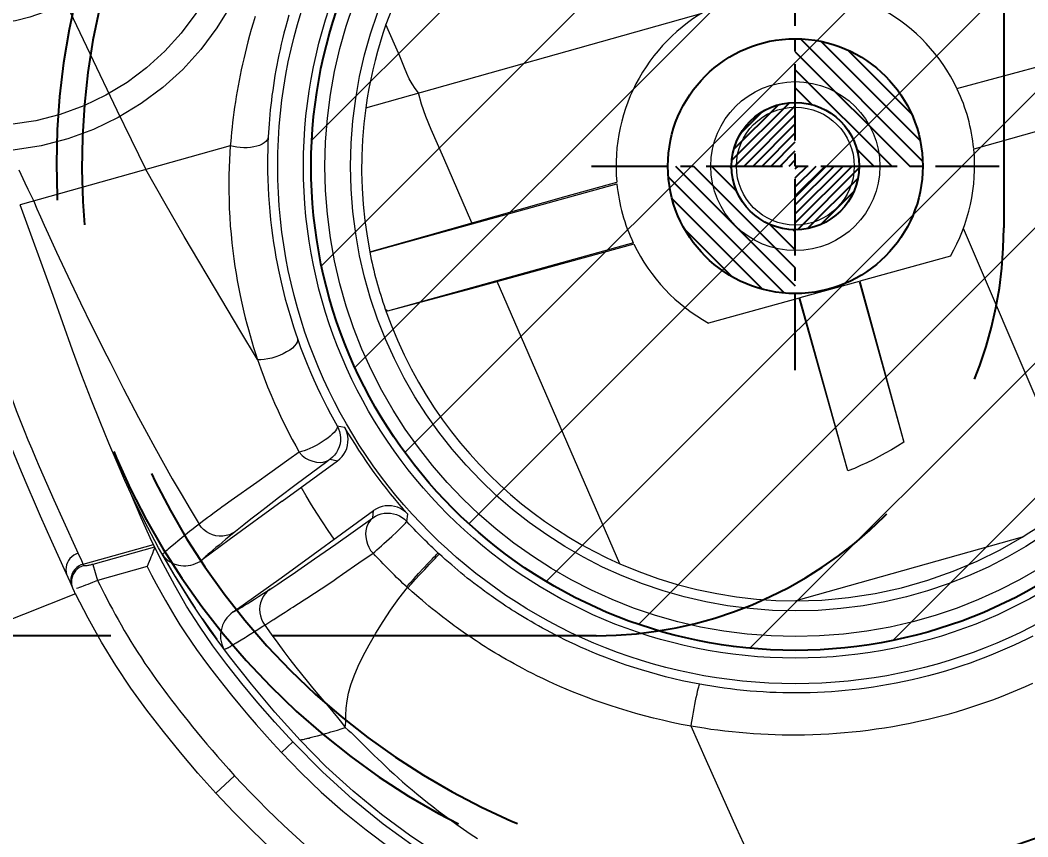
# Model space of a CAD drawing. Header units: inches. Extents: x 160917 to 162189, y -51061 to -50161.
# Drawn here: x 161499.13 to 161518.9, y -50391.16 to -50375.14 of the extents above; entities that cross this region are included whole.
import ezdxf

# ---------------------------------------------------------------- set-up
doc = ezdxf.new("R2010")
doc.units = ezdxf.units.IN
doc.header["$LTSCALE"] = 2
doc.header["$MEASUREMENT"] = 0
for name, pattern in [('ACAD_ISO02W100', [15, 12, -3]), ('CENTER', [50.8, 31.75, -6.35, 6.35, -6.35]), ('CENTER2', [1.125, 0.75, -0.125, 0.125, -0.125]), ('HIDDEN', [9.525, 6.35, -3.175])]:
    doc.linetypes.add(name, pattern=pattern)
doc.layers.get('0').update_dxf_attribs({"linetype": 'CONTINUOUS'})
for name, color, linetype, lineweight in [('dim', 3, 'CONTINUOUS', 15), ('PRODUCT', 1, 'CONTINUOUS', 15), ('截面', 191, 'CONTINUOUS', 15), ('枕位', 75, 'CONTINUOUS', 15), ('螺絲', 42, 'ACAD_ISO02W100', 15)]:
    doc.layers.add(name, color=color, linetype=linetype, lineweight=lineweight)
for name, color, linetype in [('PIN', 4, 'CONTINUOUS'), ('SCREW', 52, 'HIDDEN'), ('y-cut', 7, 'CONTINUOUS'), ('壓塊', 157, 'CONTINUOUS')]:
    doc.layers.add(name, color=color, linetype=linetype)
doc.styles.add('ROMANC', font='romanc', dxfattribs={"width": 0.6, "height": 1})

# ---------------------------------------------------------------- blocks, each defined once
blk = doc.blocks.new('20160823.165622')
at = {"layer": '截面', "linetype": 'Continuous', "ltscale": 0.3}
h = blk.add_hatch(dxfattribs=at)
h.set_pattern_fill('ANSI31', color=256, scale=15, style=0)
h.set_pattern_definition([(45, (-3383.3948, 1002.8706), (-1.3258252, 1.3258252), [])])
h.paths.add_polyline_path([(-73.824, 61.266, 1), (-92.824, 61.266, 1)])
h.paths.add_polyline_path([(-22.197, 84.62, 0.373533), (-22.044, 83.982), (-17.561, 80.78), (-17.398, 80.674), (-17.228, 80.584), (-17.053, 80.509), (-16.871, 80.45), (-16.682, 80.406), (-16.492, 80.379), (-16.3, 80.369), (-16.106, 80.375), (-15.915, 80.399), (-15.727, 80.439), (-15.542, 80.495), (-15.363, 80.567), (-15.192, 80.655), (-15.028, 80.757), (-14.874, 80.873), (-14.732, 81.001), (-14.601, 81.141), (-14.481, 81.295), (-6.885, 91.928), (-6.779, 92.091), (-6.689, 92.26), (-6.615, 92.435), (-6.555, 92.618), (-6.511, 92.807), (-6.484, 92.997), (-6.474, 93.19), (-6.481, 93.384), (-6.504, 93.575), (-6.545, 93.764), (-6.602, 93.95), (-6.674, 94.128), (-6.761, 94.3), (-6.864, 94.465), (-6.98, 94.619), (-7.108, 94.761), (-7.249, 94.893), (-7.403, 95.013), (-12.093, 98.364, 0.382846), (-12.756, 98.29), (-13.983, 96.876), (-15.164, 95.437), (-16.3, 93.973), (-17.39, 92.485), (-18.435, 90.971), (-19.438, 89.428), (-20.4, 87.855), (-21.32, 86.252)])
h.paths.add_polyline_path([(-3.987, 77.836), (-3.979, 77.644), (-3.954, 77.453), (-3.912, 77.264), (-3.854, 77.08), (-3.78, 76.902), (-3.691, 76.73), (-3.588, 76.568), (-3.471, 76.416), (-3.34, 76.274), (-3.199, 76.144), (-3.048, 76.028), (-2.886, 75.925), (-2.714, 75.835), (2.724, 73.299, 0.401701), (3.379, 73.522), (4.215, 75.163), (5.025, 76.816), (5.808, 78.481), (6.564, 80.157), (7.293, 81.844), (7.996, 83.545), (8.673, 85.26), (9.324, 86.988), (9.949, 88.728, 0.385263), (9.688, 89.347), (4.684, 91.68), (4.503, 91.755), (4.32, 91.812), (4.133, 91.854), (3.942, 91.879), (3.748, 91.888), (3.555, 91.879), (3.363, 91.854), (3.173, 91.812), (2.989, 91.754), (2.811, 91.68), (2.638, 91.59), (2.476, 91.487), (2.323, 91.369), (2.18, 91.238), (2.051, 91.097), (1.935, 90.946), (1.832, 90.784), (1.742, 90.612), (-3.779, 78.772), (-3.854, 78.591), (-3.912, 78.408), (-3.953, 78.221), (-3.978, 78.03)])
h.paths.add_polyline_path([(-5.724, 139.049), (-5.562, 128.95), (-5.55, 128.785), (-5.523, 128.627), (-5.479, 128.473), (-5.418, 128.324), (-5.342, 128.179), (-5.252, 128.045), (-5.148, 127.921), (-5.031, 127.808), (-4.904, 127.708), (-4.767, 127.622), (-4.62, 127.551), (-4.469, 127.495), (-4.314, 127.456), (-4.155, 127.434), (-3.99, 127.427), (9.395, 127.642), (9.56, 127.653), (9.718, 127.681), (9.872, 127.725), (10.021, 127.785), (10.166, 127.862), (10.3, 127.951), (10.424, 128.055), (10.537, 128.173), (10.637, 128.3), (10.723, 128.437), (10.794, 128.583), (10.85, 128.735), (10.889, 128.89), (10.911, 129.049), (10.918, 129.214), (10.76, 139.065, 0.409527), (10.26, 139.557), (-5.224, 139.557, 0.418916)])
h.paths.add_polyline_path([(-93.609, 92.793), (-93.598, 92.6), (-93.571, 92.41), (-93.527, 92.221), (-93.467, 92.038), (-93.392, 91.862), (-93.302, 91.692), (-93.196, 91.529), (-87.589, 83.68), (-87.469, 83.527), (-87.339, 83.387), (-87.197, 83.26), (-87.043, 83.144), (-86.879, 83.041), (-86.707, 82.954), (-86.528, 82.882), (-86.342, 82.825), (-86.153, 82.785), (-85.961, 82.761), (-85.766, 82.755), (-85.573, 82.765), (-85.382, 82.792), (-85.193, 82.836), (-85.01, 82.896), (-84.834, 82.971), (-84.665, 83.061), (-84.501, 83.167), (-81.445, 85.35, 0.414214), (-81.213, 86.745), (-88.229, 96.567, 0.414214), (-89.624, 96.799), (-92.686, 94.612), (-92.838, 94.492), (-92.978, 94.362), (-93.105, 94.22), (-93.221, 94.067), (-93.323, 93.903), (-93.411, 93.732), (-93.482, 93.553), (-93.539, 93.367), (-93.579, 93.179), (-93.602, 92.987)])
h.paths.add_polyline_path([(-111.785, 86.571), (-107.088, 75.443, 0.425093), (-105.745, 74.926), (-102.029, 76.658), (-101.856, 76.748), (-101.694, 76.852), (-101.543, 76.968), (-101.401, 77.098), (-101.269, 77.241), (-101.151, 77.394), (-101.048, 77.557), (-100.958, 77.729), (-100.883, 77.908), (-100.825, 78.092), (-100.783, 78.282), (-100.758, 78.473), (-100.75, 78.666), (-100.758, 78.859), (-100.783, 79.05), (-100.825, 79.235), (-100.882, 79.418), (-100.956, 79.597), (-105.034, 88.343), (-105.124, 88.515), (-105.227, 88.677), (-105.343, 88.829), (-105.473, 88.97), (-105.616, 89.102), (-105.769, 89.219), (-105.931, 89.323), (-106.103, 89.412), (-106.281, 89.486), (-106.465, 89.544), (-106.654, 89.586), (-106.845, 89.611), (-107.037, 89.62), (-107.231, 89.611), (-107.421, 89.586), (-107.607, 89.545), (-107.789, 89.487), (-107.969, 89.413), (-111.286, 87.866, 0.403417)])
h.paths.add_polyline_path([(6.029, 102.701), (6.04, 102.519), (6.066, 102.34), (6.108, 102.163), (6.164, 101.988), (6.233, 101.819), (6.317, 101.657), (6.414, 101.501), (6.524, 101.355), (6.645, 101.218), (6.777, 101.091), (6.919, 100.976), (7.07, 100.873), (7.229, 100.783), (7.395, 100.706), (7.565, 100.644), (7.74, 100.596), (7.921, 100.561), (12.733, 99.863, 0.404229), (13.297, 100.269), (13.602, 102.074), (13.869, 103.881), (14.097, 105.692), (14.286, 107.505), (14.436, 109.321), (14.547, 111.142), (14.62, 112.97), (14.653, 114.804), (14.648, 116.644, 0.410269), (14.148, 117.137), (8.99, 117.137), (8.803, 117.129), (8.62, 117.106), (8.441, 117.068), (8.264, 117.014), (8.091, 116.945), (7.925, 116.863), (7.767, 116.767), (7.616, 116.658), (7.476, 116.537), (7.347, 116.404), (7.228, 116.261), (7.122, 116.109), (7.03, 115.948), (6.951, 115.78), (6.887, 115.606), (6.838, 115.43), (6.803, 115.248), (6.784, 115.062), (6.032, 102.885)])
h.paths.add_polyline_path([(-9.989, 114.513), (-9.984, 112.88), (-9.966, 111.248), (-9.933, 109.616), (-9.886, 107.984), (-9.826, 106.353), (-9.751, 104.722), (-9.663, 103.091, 0.356031), (-9.235, 102.625), (-4.838, 101.987), (-4.633, 101.967), (-4.431, 101.966), (-4.231, 101.983), (-4.032, 102.018), (-3.835, 102.073), (-3.646, 102.144), (-3.464, 102.233), (-3.289, 102.339), (-3.126, 102.459), (-2.975, 102.594), (-2.835, 102.744), (-2.711, 102.904), (-2.603, 103.075), (-2.509, 103.256), (-2.434, 103.444), (-2.376, 103.636), (-2.336, 103.834), (-2.313, 104.038), (-1.58, 115.926), (-1.577, 116.128), (-1.592, 116.327), (-1.625, 116.522), (-1.675, 116.716), (-1.743, 116.905), (-1.828, 117.086), (-1.929, 117.259), (-2.046, 117.424), (-2.176, 117.576), (-2.32, 117.715), (-2.477, 117.842), (-2.643, 117.954), (-2.819, 118.049), (-3.004, 118.129), (-3.194, 118.191), (-3.387, 118.236), (-3.584, 118.263), (-3.787, 118.273), (-9.457, 118.273, 0.408821), (-9.957, 117.782), (-9.98, 116.147)])
h.paths.add_polyline_path([(-117.289, 114.429), (-117.278, 113.089), (-117.245, 111.75), (-117.188, 110.413), (-117.108, 109.078), (-117.005, 107.746), (-116.879, 106.413), (-116.73, 105.082), (-116.557, 103.75), (-116.36, 102.42, 0.411006), (-115.229, 101.585), (-112.19, 102.026), (-112.009, 102.06), (-111.833, 102.108), (-111.663, 102.171), (-111.498, 102.247), (-111.338, 102.338), (-111.187, 102.441), (-111.045, 102.556), (-110.912, 102.683), (-110.791, 102.82), (-110.682, 102.967), (-110.585, 103.122), (-110.501, 103.285), (-110.431, 103.453), (-110.375, 103.628), (-110.334, 103.806), (-110.308, 103.984), (-110.297, 104.166), (-110.3, 104.35), (-110.855, 113.353), (-110.875, 113.54), (-110.91, 113.721), (-110.959, 113.898), (-111.023, 114.071), (-111.102, 114.24), (-111.194, 114.4), (-111.3, 114.552), (-111.418, 114.696), (-111.548, 114.828), (-111.688, 114.949), (-111.839, 115.059), (-111.997, 115.155), (-112.162, 115.237), (-112.335, 115.306), (-112.512, 115.359), (-112.691, 115.397), (-112.874, 115.42), (-113.061, 115.428), (-116.289, 115.428, 0.41394)])
h.paths.add_polyline_path([(-99.071, 114.42), (-99.068, 114.217), (-98.561, 105.996), (-98.539, 105.794), (-98.5, 105.598), (-98.443, 105.408), (-98.369, 105.222), (-98.277, 105.042), (-98.171, 104.872), (-98.049, 104.712), (-97.911, 104.563), (-97.762, 104.428), (-97.601, 104.307), (-97.429, 104.2), (-97.249, 104.11), (-97.061, 104.038), (-96.867, 103.982), (-96.67, 103.944), (-96.472, 103.924), (-96.272, 103.923), (-96.07, 103.939), (-93.042, 104.307, 0.379232), (-92.163, 105.3), (-92.163, 115.564, 0.414214), (-93.163, 116.564), (-96.863, 116.564), (-97.065, 116.555), (-97.262, 116.528), (-97.455, 116.483), (-97.644, 116.421), (-97.829, 116.341), (-98.005, 116.246), (-98.172, 116.134), (-98.329, 116.007), (-98.473, 115.868), (-98.603, 115.716), (-98.72, 115.551), (-98.821, 115.378), (-98.905, 115.196), (-98.974, 115.007), (-99.024, 114.813), (-99.057, 114.618)])
at = {"layer": 'y-cut', "linetype": 'ByBlock'}
blk.add_circle((-83.324, 61.266), 9.5, dxfattribs=at)
blk = doc.blocks.new('20140813.092309')
at = {"layer": '螺絲', "color": 137, "linetype": 'CENTER', "ltscale": 0.25}
for p, q in [((0, -7.042), (0, 7.042)), ((-7, 0), (7, 0))]:
    blk.add_line(p, q, dxfattribs=at)
at = {"layer": '螺絲', "color": 137, "linetype": 'Continuous'}
blk.add_lwpolyline([(-1.443, 2.5), (-2.887, 0), (-1.443, -2.5), (1.443, -2.5), (2.887, 0), (1.443, 2.5)], close=True, dxfattribs=at)
at = {"layer": '螺絲', "color": 137, "linetype": 'HIDDEN'}
blk.add_circle((0, 0), 5.5, dxfattribs=at)
at = {"layer": '螺絲', "color": 137}
for radius in [5, 3]:
    blk.add_circle((0, 0), radius, dxfattribs=at)
at = {"layer": 'dim', "style": 'ROMANC', "width": 0.8}
blk.add_text('M6', height=3.1716, dxfattribs=at).set_placement((-2.976, -1.589))
blk = doc.blocks.new('20160903.101622')
at = {"color": 8, "linetype": 'HIDDEN', "ltscale": 0.8}
for radius, start, end in [(14.5, 142.5048, 37.4952), (14, 143.1301, 36.8699)]:
    blk.add_arc((-4.003, -10.67), radius, start, end, dxfattribs=at)

msp = doc.modelspace()

# ---------------------------------------------------------------- hatches: boundary and pattern name
at = {"layer": 'PIN', "linetype": 'Continuous'}
h = msp.add_hatch(dxfattribs=at)
h.set_pattern_fill('ANSI31', color=31, scale=2, angle=90, style=0)
h.set_pattern_definition([(135, (161719.61927, -50392.2389), (-0.1767767, -0.1767767), [])])
h.paths.add_polyline_path([(161514.337, -50375.499, -0.414214), (161516.837, -50377.999), (161515.587, -50377.999, 0.414214), (161514.337, -50376.749)])
h.paths.add_polyline_path([(161513.087, -50377.999, 0.414214), (161514.337, -50379.249), (161514.337, -50380.499, -0.414214), (161511.837, -50377.999)])
h = msp.add_hatch(dxfattribs=at)
h.set_pattern_fill('ANSI31', color=31, angle=90, style=0)
h.set_pattern_definition([(45, (161309.05522, -50392.2389), (0.08838835, -0.08838835), [])])
h.paths.add_polyline_path([(161514.337, -50377.999), (161515.587, -50377.999, -0.414214), (161514.337, -50379.249)])
h.paths.add_polyline_path([(161514.337, -50376.749), (161514.337, -50377.999), (161513.087, -50377.999, -0.414214)])

# ---------------------------------------------------------------- linework, layer by layer
at = {"layer": 'PIN', "color": 31, "linetype": 'CENTER2'}
for p, q in [((161514.337, -50381.999), (161514.337, -50373.999)), ((161510.337, -50377.999), (161518.337, -50377.999))]:
    msp.add_line(p, q, dxfattribs=at)
at = {"layer": 'PIN', "color": 31, "linetype": 'Continuous'}
for radius in [2.5, 1.25]:
    msp.add_circle((161514.337, -50377.999), radius, dxfattribs=at)
at = {"layer": 'PRODUCT', "linetype": 'ByBlock'}
for p, q in [((161499.76, -50374.232), (161500.493, -50375.791)), ((161505.908, -50376.852), (161512.507, -50374.996)), ((161500.493, -50375.791), (161501.023, -50376.898)), ((161517.508, -50376.476), (161520.079, -50375.781)), ((161507.439, -50377.841), (161507.192, -50377.277)), ((161519.278, -50377.26), (161517.839, -50377.668)), ((161503.251, -50377.599), (161499.13, -50378.758)), ((161507.989, -50379.111), (161507.439, -50377.841)), ((161499.098, -50378.069), (161499.218, -50378.326)), ((161505.986, -50379.689), (161510.837, -50378.344)), ((161509.843, -50378.59), (161510.834, -50378.313)), ((161499.772, -50380.539), (161499.124, -50378.76)), ((161507.118, -50379.359), (161509.843, -50378.59)), ((161505.988, -50379.681), (161507.118, -50379.359)), ((161511.159, -50379.506), (161506.337, -50380.844)), ((161511.17, -50379.529), (161507.977, -50380.403)), ((161499.842, -50379.688), (161500.114, -50380.266)), ((161505.988, -50379.681), (161505.986, -50379.689)), ((161517.381, -50379.762), (161515.605, -50380.255)), ((161500.114, -50380.266), (161500.313, -50380.681)), ((161510.894, -50385.801), (161508.489, -50380.264)), ((161515.59, -50380.259), (161514.428, -50380.581)), ((161515.59, -50380.259), (161516.465, -50383.414)), ((161515.605, -50380.255), (161516.465, -50383.414)), ((161507.977, -50380.403), (161506.337, -50380.844)), ((161500.313, -50380.681), (161500.529, -50381.124)), ((161514.411, -50380.586), (161512.636, -50381.078)), ((161515.37, -50383.979), (161514.411, -50380.586)), ((161515.37, -50383.979), (161514.428, -50380.581)), ((161506.337, -50380.844), (161506.291, -50380.802)), ((161501.158, -50382.365), (161501.452, -50382.928)), ((161505.349, -50383.095), (161505.493, -50383.122)), ((161504.603, -50383.609), (161504.402, -50383.751)), ((161504.402, -50383.751), (161504.024, -50384.024)), ((161504.267, -50384.57), (161505.354, -50383.781)), ((161505.207, -50383.749), (161505.354, -50383.781)), ((161499.794, -50384.55), (161499.651, -50384.227)), ((161504.546, -50384.245), (161504.196, -50384.509)), ((161501.503, -50384.899), (161501.301, -50384.419)), ((161504.196, -50384.509), (161503.956, -50384.693)), ((161499.983, -50384.969), (161499.794, -50384.55)), ((161503.15, -50384.643), (161503.083, -50384.691)), ((161503.268, -50384.559), (161503.15, -50384.643)), ((161504.267, -50384.57), (161503.229, -50385.33)), ((161503.956, -50384.693), (161503.781, -50384.827)), ((161501.713, -50385.36), (161501.503, -50384.899)), ((161502.81, -50384.893), (161502.734, -50384.952)), ((161502.874, -50384.845), (161502.84, -50384.87)), ((161502.931, -50384.803), (161502.874, -50384.845)), ((161503.781, -50384.827), (161503.656, -50384.925)), ((161504.247, -50386.073), (161506.063, -50384.756)), ((161505.321, -50385.414), (161506.048, -50384.901)), ((161506.048, -50384.901), (161506.063, -50384.756)), ((161506.714, -50384.969), (161506.732, -50384.827)), ((161502.734, -50384.952), (161502.639, -50385.024)), ((161503.518, -50385.034), (161503.415, -50385.116)), ((161503.656, -50384.925), (161503.518, -50385.034)), ((161502.412, -50385.201), (161502.262, -50385.322)), ((161502.453, -50385.168), (161502.412, -50385.201)), ((161502.493, -50385.137), (161502.453, -50385.168)), ((161503.255, -50385.245), (161503.165, -50385.319)), ((161503.353, -50385.166), (161503.255, -50385.245)), ((161503.415, -50385.116), (161503.353, -50385.166)), ((161518.786, -50385.278), (161514.345, -50386.526)), ((161500.033, -50385.986), (161499.75, -50385.366)), ((161500.363, -50385.806), (161501.741, -50385.419)), ((161501.766, -50385.471), (161500.554, -50385.811)), ((161501.932, -50385.804), (161501.713, -50385.36)), ((161502.219, -50385.358), (161502.176, -50385.394)), ((161502.262, -50385.322), (161502.219, -50385.358)), ((161503.229, -50385.33), (161502.697, -50385.723)), ((161502.968, -50385.483), (161502.908, -50385.534)), ((161503.029, -50385.432), (161502.968, -50385.483)), ((161503.088, -50385.383), (161503.029, -50385.432)), ((161503.165, -50385.319), (161503.088, -50385.383)), ((161504.905, -50385.704), (161505.321, -50385.414)), ((161500.267, -50385.594), (161500.221, -50385.611)), ((161500.335, -50385.744), (161500.267, -50385.594)), ((161502.847, -50385.587), (161502.808, -50385.621)), ((161502.908, -50385.534), (161502.847, -50385.587)), ((161505.772, -50385.784), (161506.051, -50385.59)), ((161507.408, -50385.659), (161507.354, -50385.61)), ((161507.468, -50385.713), (161507.408, -50385.659)), ((161500.363, -50385.806), (161500.335, -50385.744)), ((161500.375, -50385.835), (161500.363, -50385.806)), ((161500.554, -50385.811), (161500.643, -50386.127)), ((161501.619, -50385.853), (161500.643, -50386.127)), ((161502.159, -50386.228), (161501.932, -50385.804)), ((161504.463, -50386.009), (161504.639, -50385.888)), ((161504.639, -50385.888), (161504.905, -50385.704)), ((161505.455, -50386.004), (161505.772, -50385.784)), ((161506.946, -50385.99), (161507.041, -50385.887)), ((161507.041, -50385.887), (161507.131, -50385.791)), ((161507.065, -50385.91), (161507.155, -50385.813)), ((161507.532, -50385.769), (161507.468, -50385.713)), ((161507.594, -50385.823), (161507.532, -50385.769)), ((161507.655, -50385.876), (161507.594, -50385.823)), ((161507.716, -50385.927), (161507.655, -50385.876)), ((161500.108, -50386.154), (161500.033, -50385.986)), ((161503.503, -50386.606), (161504.247, -50386.073)), ((161504.315, -50386.109), (161504.463, -50386.009)), ((161506.774, -50386.179), (161506.855, -50386.089)), ((161506.855, -50386.089), (161506.946, -50385.99)), ((161506.879, -50386.111), (161506.97, -50386.012)), ((161506.97, -50386.012), (161507.065, -50385.91)), ((161507.777, -50385.978), (161507.716, -50385.927)), ((161507.839, -50386.028), (161507.777, -50385.978)), ((161507.901, -50386.079), (161507.839, -50386.028)), ((161507.965, -50386.129), (161507.901, -50386.079)), ((161500.183, -50386.322), (161500.108, -50386.154)), ((161500.125, -50386.179), (161500.149, -50386.254)), ((161503.995, -50386.322), (161504.087, -50386.262)), ((161504.087, -50386.262), (161504.18, -50386.2)), ((161504.18, -50386.2), (161504.315, -50386.109)), ((161504.753, -50386.473), (161505.181, -50386.19)), ((161505.181, -50386.19), (161505.288, -50386.119)), ((161506.822, -50386.351), (161506.727, -50386.267)), ((161506.733, -50386.273), (161506.798, -50386.201)), ((161506.798, -50386.201), (161506.879, -50386.111)), ((161508.031, -50386.18), (161507.965, -50386.129)), ((161508.099, -50386.232), (161508.031, -50386.18)), ((161508.17, -50386.286), (161508.099, -50386.232)), ((161503.722, -50386.497), (161503.805, -50386.445)), ((161503.805, -50386.445), (161503.898, -50386.385)), ((161503.898, -50386.385), (161503.995, -50386.322)), ((161504.699, -50386.508), (161504.753, -50386.473)), ((161507.019, -50386.522), (161506.954, -50386.466)), ((161503.307, -50386.745), (161503.503, -50386.606)), ((161503.397, -50386.695), (161503.415, -50386.685)), ((161503.415, -50386.685), (161503.434, -50386.674)), ((161503.434, -50386.674), (161503.477, -50386.648)), ((161503.477, -50386.648), (161503.502, -50386.633)), ((161503.502, -50386.633), (161503.545, -50386.607)), ((161503.545, -50386.607), (161503.595, -50386.577)), ((161503.595, -50386.577), (161503.653, -50386.541)), ((161503.653, -50386.541), (161503.722, -50386.497)), ((161504.434, -50386.679), (161504.479, -50386.65)), ((161504.479, -50386.65), (161504.699, -50386.508)), ((161507.084, -50386.576), (161507.019, -50386.522)), ((161507.149, -50386.63), (161507.084, -50386.576)), ((161507.214, -50386.683), (161507.149, -50386.63)), ((161507.281, -50386.737), (161507.214, -50386.683)), ((161503.307, -50386.745), (161503.314, -50386.742)), ((161503.32, -50386.738), (161503.326, -50386.735)), ((161503.332, -50386.732), (161503.339, -50386.728)), ((161503.367, -50386.713), (161503.381, -50386.704)), ((161503.381, -50386.704), (161503.397, -50386.695)), ((161504.208, -50386.823), (161504.326, -50386.747)), ((161504.326, -50386.747), (161504.365, -50386.722)), ((161507.349, -50386.791), (161507.281, -50386.737)), ((161507.419, -50386.845), (161507.349, -50386.791)), ((161507.49, -50386.9), (161507.419, -50386.845)), ((161502.906, -50387.408), (161502.643, -50387.027)), ((161503.891, -50387.023), (161503.925, -50387.002)), ((161503.925, -50387.002), (161504.084, -50386.902)), ((161503.637, -50387.183), (161503.725, -50387.127)), ((161503.143, -50387.476), (161503.167, -50387.465)), ((161503.172, -50387.463), (161503.177, -50387.461)), ((161503.276, -50387.405), (161503.292, -50387.395)), ((161503.34, -50387.366), (161503.363, -50387.352)), ((161503.363, -50387.352), (161503.43, -50387.311)), ((161503.43, -50387.311), (161503.463, -50387.291)), ((161503.133, -50387.481), (161503.135, -50387.48)), ((161512.592, -50389.665), (161512.293, -50388.985)), ((161504.088, -50389.321), (161504.258, -50389.502)), ((161504.258, -50389.502), (161504.476, -50389.294)), ((161505.058, -50389.879), (161504.476, -50389.294)), ((161505.805, -50389.29), (161506.075, -50389.559)), ((161513.182, -50390.978), (161512.592, -50389.665)), ((161502.967, -50390.3), (161503.336, -50389.959)), ((161513.508, -50391.689), (161513.182, -50390.978))]:
    msp.add_line(p, q, dxfattribs=at)
for points in [[(161511.443, -50370.014), (161510.978, -50370.198), (161510.526, -50370.409), (161510.089, -50370.645), (161509.668, -50370.905), (161509.263, -50371.188), (161508.875, -50371.496), (161508.504, -50371.826), (161508.151, -50372.179), (161507.818, -50372.553), (161507.507, -50372.947), (161507.219, -50373.361), (161506.952, -50373.796), (161506.709, -50374.252), (161506.492, -50374.727), (161506.303, -50375.219)], [(161503.74, -50375.064), (161503.7, -50375.194), (161503.663, -50375.318), (161503.629, -50375.439), (161503.596, -50375.557), (161503.567, -50375.671), (161503.539, -50375.782), (161503.513, -50375.892), (161503.489, -50376), (161503.466, -50376.107), (161503.444, -50376.214), (161503.423, -50376.32), (161503.403, -50376.425), (161503.384, -50376.531), (161503.367, -50376.635), (161503.35, -50376.739), (161503.335, -50376.842), (161503.321, -50376.943), (161503.308, -50377.043), (161503.296, -50377.14), (161503.285, -50377.237), (161503.275, -50377.331), (161503.266, -50377.422), (161503.258, -50377.512), (161503.251, -50377.599)], [(161504.399, -50375.037), (161504.364, -50375.16), (161504.332, -50375.277), (161504.303, -50375.39), (161504.275, -50375.5), (161504.25, -50375.607), (161504.226, -50375.712), (161504.204, -50375.815), (161504.183, -50375.916), (161504.163, -50376.017), (161504.145, -50376.118), (161504.127, -50376.218), (161504.111, -50376.317), (161504.096, -50376.416), (161504.082, -50376.515), (161504.068, -50376.612), (161504.056, -50376.708), (161504.045, -50376.803), (161504.035, -50376.897), (161504.026, -50376.989), (161504.018, -50377.08), (161504.011, -50377.168), (161504.005, -50377.255), (161504, -50377.339), (161503.995, -50377.422)], [(161506.303, -50375.219), (161506.244, -50375.395), (161506.189, -50375.571), (161506.137, -50375.749), (161506.09, -50375.928), (161506.046, -50376.108), (161506.006, -50376.29), (161505.969, -50376.475), (161505.937, -50376.662), (161505.908, -50376.852)], [(161506.575, -50375.844), (161506.525, -50375.725), (161506.473, -50375.603), (161506.303, -50375.219)], [(161506.945, -50376.56), (161506.877, -50376.475), (161506.816, -50376.384), (161506.762, -50376.286), (161506.713, -50376.182), (161506.666, -50376.073), (161506.575, -50375.844)], [(161507.192, -50377.277), (161507.088, -50377.024), (161507.004, -50376.785), (161506.945, -50376.56)], [(161501.023, -50376.898), (161501.303, -50377.474), (161501.594, -50378.065)], [(161505.908, -50376.852), (161505.87, -50377.166), (161505.844, -50377.481), (161505.829, -50377.798), (161505.827, -50378.115), (161505.836, -50378.433), (161505.857, -50378.749), (161505.889, -50379.063), (161505.933, -50379.374), (161505.988, -50379.681)], [(161503.995, -50377.422), (161503.988, -50377.455), (161503.972, -50377.486), (161503.947, -50377.516), (161503.914, -50377.544), (161503.873, -50377.569), (161503.824, -50377.591), (161503.77, -50377.609), (161503.711, -50377.623), (161503.647, -50377.633), (161503.581, -50377.639), (161503.513, -50377.64), (161503.445, -50377.636), (161503.378, -50377.628), (161503.312, -50377.616), (161503.251, -50377.599)], [(161503.995, -50377.422), (161503.99, -50377.55), (161503.985, -50377.684), (161503.983, -50377.821), (161503.982, -50377.963), (161503.983, -50378.11), (161503.987, -50378.26), (161503.993, -50378.415), (161504.001, -50378.574), (161504.012, -50378.733), (161504.026, -50378.892), (161504.041, -50379.051), (161504.059, -50379.207), (161504.079, -50379.358), (161504.1, -50379.505), (161504.123, -50379.647), (161504.146, -50379.782), (161504.171, -50379.912), (161504.196, -50380.038), (161504.221, -50380.159), (161504.248, -50380.275), (161504.274, -50380.389), (161504.302, -50380.499), (161504.33, -50380.608), (161504.359, -50380.716), (161504.39, -50380.824), (161504.422, -50380.931), (161504.455, -50381.041), (161504.491, -50381.153), (161504.528, -50381.266), (161504.568, -50381.382)], [(161503.251, -50377.599), (161503.241, -50377.736), (161503.233, -50377.878), (161503.227, -50378.024), (161503.223, -50378.176), (161503.221, -50378.332), (161503.222, -50378.492), (161503.225, -50378.658), (161503.231, -50378.828), (161503.239, -50378.997), (161503.251, -50379.167), (161503.265, -50379.336), (161503.281, -50379.501), (161503.3, -50379.661), (161503.32, -50379.816), (161503.342, -50379.965), (161503.364, -50380.108), (161503.388, -50380.244), (161503.412, -50380.376), (161503.437, -50380.503), (161503.463, -50380.626), (161503.489, -50380.746), (161503.516, -50380.863), (161503.545, -50380.978), (161503.574, -50381.092), (161503.605, -50381.206), (161503.637, -50381.32), (161503.671, -50381.436), (161503.707, -50381.554), (161503.746, -50381.674), (161503.786, -50381.796)], [(161503.081, -50380.622), (161502.348, -50379.381), (161501.973, -50378.733), (161501.594, -50378.065)], [(161499.218, -50378.326), (161499.277, -50378.449), (161499.335, -50378.568), (161499.393, -50378.684)], [(161499.393, -50378.684), (161499.454, -50378.834), (161499.523, -50378.992), (161499.596, -50379.158), (161499.675, -50379.329), (161499.842, -50379.688)], [(161519.341, -50383.202), (161519.178, -50382.823), (161517.634, -50379.225)], [(161501.299, -50384.42), (161501.181, -50384.163), (161501.029, -50383.814), (161500.867, -50383.431), (161500.698, -50383.017), (161500.521, -50382.574), (161500.339, -50382.103), (161500.156, -50381.606), (161499.772, -50380.539)], [(161503.786, -50381.795), (161503.436, -50381.218), (161503.081, -50380.622)], [(161506.291, -50380.802), (161506.405, -50381.111), (161506.528, -50381.41), (161506.659, -50381.698), (161506.797, -50381.974), (161506.943, -50382.239), (161507.095, -50382.495), (161507.253, -50382.742), (161507.417, -50382.979), (161507.588, -50383.209), (161507.766, -50383.431), (161507.949, -50383.646), (161508.139, -50383.855), (161508.336, -50384.057), (161508.539, -50384.252), (161508.749, -50384.44), (161508.966, -50384.622), (161509.189, -50384.797), (161509.418, -50384.965), (161509.652, -50385.124), (161509.891, -50385.276), (161510.135, -50385.419), (161510.384, -50385.555), (161510.637, -50385.682), (161510.894, -50385.801)], [(161500.529, -50381.124), (161500.644, -50381.355), (161500.764, -50381.595), (161500.89, -50381.843), (161501.158, -50382.365)], [(161504.568, -50381.382), (161504.572, -50381.414), (161504.563, -50381.45), (161504.543, -50381.488), (161504.511, -50381.527), (161504.469, -50381.567), (161504.416, -50381.607), (161504.356, -50381.645), (161504.289, -50381.68), (161504.217, -50381.712), (161504.142, -50381.74), (161504.066, -50381.763), (161503.99, -50381.78), (161503.917, -50381.792), (161503.848, -50381.797), (161503.786, -50381.796)], [(161504.568, -50381.382), (161504.631, -50381.555), (161504.694, -50381.723), (161504.759, -50381.884), (161504.824, -50382.039), (161504.889, -50382.188), (161504.955, -50382.332), (161505.021, -50382.471), (161505.087, -50382.605), (161505.153, -50382.734), (161505.218, -50382.859), (161505.284, -50382.979), (161505.349, -50383.095)], [(161503.786, -50381.795), (161503.85, -50381.978), (161503.916, -50382.155), (161503.982, -50382.326), (161504.05, -50382.491), (161504.118, -50382.649), (161504.187, -50382.802), (161504.256, -50382.949), (161504.325, -50383.09), (161504.395, -50383.227), (161504.464, -50383.359), (161504.534, -50383.486), (161504.603, -50383.609)], [(161499.75, -50385.366), (161499.527, -50384.865), (161499.407, -50384.591), (161499.282, -50384.302), (161499.152, -50383.994), (161499.017, -50383.664), (161498.88, -50383.316), (161498.742, -50382.95), (161498.599, -50382.567), (161498.453, -50382.167)], [(161499.651, -50384.227), (161499.507, -50383.899), (161499.434, -50383.729), (161499.36, -50383.554), (161499.286, -50383.375), (161499.21, -50383.191), (161499.134, -50382.998), (161499.057, -50382.8), (161498.981, -50382.599), (161498.904, -50382.396)], [(161501.452, -50382.928), (161501.607, -50383.22), (161501.77, -50383.521), (161501.94, -50383.827), (161502.112, -50384.131), (161502.286, -50384.43), (161502.461, -50384.728), (161502.639, -50385.024)], [(161505.349, -50383.095), (161505.354, -50383.114), (161505.35, -50383.136), (161505.337, -50383.161), (161505.316, -50383.19), (161505.288, -50383.224), (161505.252, -50383.259), (161505.21, -50383.295), (161505.163, -50383.333), (161505.11, -50383.37), (161505.054, -50383.407), (161504.995, -50383.444), (161504.934, -50383.478), (161504.873, -50383.509), (161504.813, -50383.538), (161504.755, -50383.562), (161504.699, -50383.581), (161504.648, -50383.596), (161504.603, -50383.609)], [(161505.349, -50383.095), (161505.376, -50383.15), (161505.396, -50383.207), (161505.409, -50383.267), (161505.414, -50383.328), (161505.412, -50383.389), (161505.403, -50383.449), (161505.387, -50383.508), (161505.363, -50383.564), (161505.333, -50383.617), (161505.297, -50383.666), (161505.255, -50383.711), (161505.207, -50383.749)], [(161505.354, -50383.781), (161505.402, -50383.74), (161505.444, -50383.696), (161505.48, -50383.648), (161505.51, -50383.594), (161505.534, -50383.537), (161505.55, -50383.478), (161505.559, -50383.417), (161505.561, -50383.356), (161505.555, -50383.295), (161505.542, -50383.236), (161505.521, -50383.179), (161505.493, -50383.122)], [(161516.465, -50383.414), (161516.344, -50383.49), (161516.223, -50383.563), (161516.103, -50383.632), (161515.982, -50383.698), (161515.862, -50383.76), (161515.741, -50383.819), (161515.618, -50383.875), (161515.495, -50383.929), (161515.37, -50383.979)], [(161504.603, -50383.609), (161504.663, -50383.677), (161504.727, -50383.727), (161504.793, -50383.762), (161504.868, -50383.789), (161504.945, -50383.807), (161505.013, -50383.813), (161505.074, -50383.807), (161505.139, -50383.788), (161505.207, -50383.749)], [(161505.207, -50383.749), (161505.144, -50383.797), (161504.546, -50384.245)], [(161504.024, -50384.024), (161503.771, -50384.203), (161503.268, -50384.559)], [(161505.289, -50385.319), (161505.172, -50385.149), (161505.059, -50384.98), (161504.949, -50384.81), (161504.842, -50384.641), (161504.739, -50384.47), (161504.639, -50384.3)], [(161504.62, -50389.257), (161504.125, -50388.708), (161503.664, -50388.163), (161503.236, -50387.622), (161502.844, -50387.086), (161502.485, -50386.554), (161502.153, -50386.022), (161501.843, -50385.487), (161501.559, -50384.953), (161501.301, -50384.419)], [(161518.786, -50385.278), (161518.921, -50385.194), (161519.053, -50385.108), (161519.181, -50385.021), (161519.306, -50384.933), (161519.429, -50384.844), (161519.548, -50384.754), (161519.664, -50384.663), (161519.777, -50384.571), (161519.886, -50384.479)], [(161503.083, -50384.691), (161503.053, -50384.713), (161502.931, -50384.803)], [(161506.732, -50384.827), (161506.687, -50384.784), (161506.639, -50384.747), (161506.588, -50384.716), (161506.532, -50384.692), (161506.473, -50384.674), (161506.413, -50384.663), (161506.352, -50384.661), (161506.29, -50384.665), (161506.23, -50384.677), (161506.172, -50384.696), (161506.117, -50384.723), (161506.063, -50384.756)], [(161502.84, -50384.87), (161502.824, -50384.882), (161502.81, -50384.893)], [(161506.048, -50384.901), (161506.001, -50384.942), (161505.966, -50384.987), (161505.94, -50385.034), (161505.922, -50385.09), (161505.908, -50385.154), (161505.903, -50385.215), (161505.908, -50385.274), (161505.922, -50385.342), (161505.942, -50385.412), (161505.969, -50385.477), (161506.004, -50385.538), (161506.051, -50385.59)], [(161506.048, -50384.901), (161506.099, -50384.868), (161506.154, -50384.842), (161506.212, -50384.823), (161506.272, -50384.81), (161506.333, -50384.805), (161506.394, -50384.808), (161506.454, -50384.818), (161506.513, -50384.835), (161506.569, -50384.859), (161506.621, -50384.889), (161506.67, -50384.926), (161506.714, -50384.969)], [(161500.267, -50385.594), (161500.238, -50385.53), (161499.983, -50384.969)], [(161502.639, -50385.024), (161502.587, -50385.064), (161502.493, -50385.137)], [(161503.353, -50385.166), (161503.296, -50385.201), (161503.235, -50385.229), (161503.17, -50385.247), (161503.103, -50385.257), (161503.035, -50385.258), (161502.968, -50385.249), (161502.902, -50385.231), (161502.84, -50385.205), (161502.781, -50385.17), (161502.727, -50385.128), (161502.68, -50385.079), (161502.639, -50385.024)], [(161506.517, -50385.171), (161506.562, -50385.13), (161506.601, -50385.091), (161506.635, -50385.056), (161506.665, -50385.027), (161506.687, -50385.003), (161506.702, -50384.985), (161506.711, -50384.973), (161506.714, -50384.969)], [(161507.354, -50385.61), (161507.296, -50385.556), (161507.261, -50385.523), (161507.224, -50385.489), (161507.187, -50385.453), (161507.149, -50385.416), (161507.11, -50385.378), (161507.07, -50385.339), (161507.029, -50385.298), (161506.987, -50385.255), (161506.944, -50385.212), (161506.9, -50385.166), (161506.855, -50385.119), (161506.809, -50385.071), (161506.762, -50385.02), (161506.714, -50384.969)], [(161506.051, -50385.59), (161506.086, -50385.563), (161506.126, -50385.529), (161506.169, -50385.489), (161506.216, -50385.447), (161506.266, -50385.404), (161506.317, -50385.357), (161506.369, -50385.309), (161506.42, -50385.263), (161506.517, -50385.171)], [(161514.337, -50386.527), (161514.86, -50386.511), (161515.382, -50386.463), (161515.903, -50386.383), (161516.423, -50386.269), (161516.937, -50386.123), (161517.432, -50385.947), (161517.904, -50385.747), (161518.356, -50385.523), (161518.786, -50385.278)], [(161501.765, -50385.471), (161501.764, -50385.479), (161501.76, -50385.493), (161501.754, -50385.512), (161501.746, -50385.535)], [(161502.176, -50385.394), (161502.068, -50385.483), (161502.029, -50385.515)], [(161500.221, -50385.611), (161500.179, -50385.634), (161500.14, -50385.663), (161500.105, -50385.697), (161500.076, -50385.735), (161500.053, -50385.777), (161500.037, -50385.822), (161500.027, -50385.869), (161500.024, -50385.916), (161500.028, -50385.963), (161500.035, -50385.991)], [(161501.746, -50385.535), (161501.723, -50385.595), (161501.709, -50385.63), (161501.693, -50385.669), (161501.676, -50385.71), (161501.659, -50385.755), (161501.639, -50385.803), (161501.619, -50385.853)], [(161501.98, -50385.558), (161501.966, -50385.57), (161501.953, -50385.582), (161501.943, -50385.592), (161501.933, -50385.6), (161501.926, -50385.608), (161501.919, -50385.615)], [(161501.919, -50385.615), (161502.043, -50385.832), (161502.171, -50386.047), (161502.3, -50386.26), (161502.431, -50386.467), (161502.563, -50386.669)], [(161501.919, -50385.615), (161501.949, -50385.656), (161501.983, -50385.694), (161502.02, -50385.727), (161502.059, -50385.756), (161502.101, -50385.78), (161502.144, -50385.8), (161502.189, -50385.816), (161502.235, -50385.828), (161502.282, -50385.836), (161502.33, -50385.84), (161502.378, -50385.839), (161502.426, -50385.835), (161502.474, -50385.826), (161502.521, -50385.813), (161502.567, -50385.797), (161502.612, -50385.776), (161502.656, -50385.752), (161502.697, -50385.723)], [(161502.029, -50385.515), (161502.012, -50385.53), (161501.98, -50385.558)], [(161502.808, -50385.621), (161502.789, -50385.638), (161502.772, -50385.653), (161502.755, -50385.669), (161502.739, -50385.683), (161502.724, -50385.697), (161502.71, -50385.711), (161502.697, -50385.723)], [(161506.727, -50386.267), (161506.682, -50386.226), (161506.638, -50386.185), (161506.595, -50386.144), (161506.554, -50386.105), (161506.513, -50386.066), (161506.472, -50386.026), (161506.43, -50385.984), (161506.386, -50385.94), (161506.341, -50385.895), (161506.295, -50385.848), (161506.248, -50385.8), (161506.201, -50385.75), (161506.152, -50385.698), (161506.102, -50385.645), (161506.051, -50385.59)], [(161507.131, -50385.791), (161507.211, -50385.707), (161507.245, -50385.671), (161507.274, -50385.642), (161507.297, -50385.618), (161507.315, -50385.601), (161507.326, -50385.591), (161507.33, -50385.588)], [(161507.155, -50385.813), (161507.235, -50385.728), (161507.268, -50385.693), (161507.297, -50385.664), (161507.321, -50385.64), (161507.338, -50385.623), (161507.349, -50385.613), (161507.354, -50385.61)], [(161500.363, -50385.806), (161500.317, -50385.823), (161500.274, -50385.846), (161500.236, -50385.875), (161500.201, -50385.909), (161500.172, -50385.948), (161500.149, -50385.99), (161500.133, -50386.036), (161500.123, -50386.083), (161500.12, -50386.131), (161500.125, -50386.179)], [(161500.375, -50385.835), (161500.329, -50385.851), (161500.287, -50385.874), (161500.248, -50385.903), (161500.214, -50385.938), (161500.185, -50385.976), (161500.162, -50386.019), (161500.145, -50386.064), (161500.135, -50386.111), (161500.133, -50386.159), (161500.137, -50386.207)], [(161500.554, -50385.811), (161500.536, -50385.816), (161500.519, -50385.821), (161500.502, -50385.825), (161500.485, -50385.829), (161500.468, -50385.832), (161500.453, -50385.835), (161500.438, -50385.837), (161500.425, -50385.839), (161500.413, -50385.84), (161500.403, -50385.84), (161500.394, -50385.84), (161500.386, -50385.84), (161500.381, -50385.839), (161500.377, -50385.837), (161500.375, -50385.835)], [(161501.619, -50385.853), (161501.706, -50386.023), (161501.795, -50386.191), (161501.885, -50386.356), (161501.976, -50386.518), (161502.069, -50386.678), (161502.164, -50386.837), (161502.263, -50386.996), (161502.365, -50387.154), (161502.474, -50387.316), (161502.59, -50387.482), (161502.713, -50387.652), (161502.843, -50387.826), (161502.98, -50388.005), (161503.124, -50388.189), (161503.274, -50388.376), (161503.43, -50388.566), (161503.592, -50388.76), (161503.756, -50388.951), (161503.921, -50389.137), (161504.088, -50389.321)], [(161510.894, -50385.801), (161511.264, -50385.953), (161511.639, -50386.089), (161512.02, -50386.206), (161512.407, -50386.305), (161512.797, -50386.386), (161513.186, -50386.449), (161513.573, -50386.493), (161513.957, -50386.519), (161514.337, -50386.527)], [(161505.288, -50386.119), (161505.343, -50386.081), (161505.455, -50386.004)], [(161500.643, -50386.127), (161500.546, -50386.167), (161500.498, -50386.187), (161500.452, -50386.205), (161500.408, -50386.222), (161500.366, -50386.238), (161500.328, -50386.252), (161500.292, -50386.265), (161500.261, -50386.276), (161500.233, -50386.285)], [(161500.643, -50386.127), (161500.688, -50386.216), (161500.734, -50386.306), (161500.782, -50386.399), (161500.832, -50386.495), (161500.883, -50386.592), (161500.937, -50386.691), (161500.992, -50386.792), (161501.049, -50386.896), (161501.108, -50387), (161501.17, -50387.106), (161501.233, -50387.214), (161501.298, -50387.322), (161501.366, -50387.43), (161501.435, -50387.538), (161501.505, -50387.646), (161501.576, -50387.753), (161501.649, -50387.858), (161501.722, -50387.963), (161501.795, -50388.067), (161501.869, -50388.169), (161501.944, -50388.271), (161502.02, -50388.373), (161502.097, -50388.474), (161502.175, -50388.576), (161502.255, -50388.679), (161502.337, -50388.783), (161502.421, -50388.889), (161502.509, -50388.997), (161502.599, -50389.108), (161502.693, -50389.221), (161502.791, -50389.339), (161502.893, -50389.459), (161502.999, -50389.582), (161503.108, -50389.706), (161503.22, -50389.831), (161503.336, -50389.959)], [(161502.643, -50387.027), (161502.394, -50386.633), (161502.159, -50386.228)], [(161505.506, -50389.012), (161505.516, -50388.905), (161505.517, -50388.776), (161505.522, -50388.634), (161505.541, -50388.489), (161505.571, -50388.336), (161505.617, -50388.172), (161505.68, -50387.996), (161505.761, -50387.807), (161505.859, -50387.603), (161505.973, -50387.39), (161506.104, -50387.162), (161506.247, -50386.934), (161506.396, -50386.709), (161506.555, -50386.484), (161506.727, -50386.267)], [(161506.71, -50386.251), (161506.74, -50386.218), (161506.774, -50386.179)], [(161512.462, -50388.163), (161512.288, -50388.129), (161512.119, -50388.093), (161511.953, -50388.055), (161511.791, -50388.015), (161511.632, -50387.973), (161511.476, -50387.929), (161511.321, -50387.883), (161511.168, -50387.835), (161511.019, -50387.786), (161510.875, -50387.736), (161510.735, -50387.685), (161510.601, -50387.634), (161510.474, -50387.583), (161510.352, -50387.533), (161510.236, -50387.483), (161510.124, -50387.434), (161510.016, -50387.385), (161509.913, -50387.336), (161509.814, -50387.289), (161509.719, -50387.242), (161509.628, -50387.195), (161509.541, -50387.15), (161509.457, -50387.105), (161509.376, -50387.061), (161509.298, -50387.018), (161509.224, -50386.976), (161509.152, -50386.935), (161509.082, -50386.894), (161509.015, -50386.854), (161508.95, -50386.814), (161508.888, -50386.776), (161508.828, -50386.738), (161508.77, -50386.701), (161508.714, -50386.665), (161508.66, -50386.629), (161508.607, -50386.595), (161508.557, -50386.56), (161508.508, -50386.527), (161508.46, -50386.494), (161508.414, -50386.462), (161508.37, -50386.431), (161508.327, -50386.401), (161508.286, -50386.371), (161508.246, -50386.342), (161508.207, -50386.313), (161508.17, -50386.286)], [(161500.212, -50386.389), (161500.203, -50386.368), (161500.194, -50386.346), (161500.183, -50386.322)], [(161502.967, -50390.3), (161502.614, -50389.906), (161502.272, -50389.503), (161501.939, -50389.09), (161501.615, -50388.669), (161501.3, -50388.238), (161501.002, -50387.794), (161500.722, -50387.338), (161500.459, -50386.87), (161500.212, -50386.389)], [(161504.027, -50386.301), (161503.977, -50386.343), (161503.933, -50386.391), (161503.896, -50386.444), (161503.866, -50386.502), (161503.844, -50386.564), (161503.831, -50386.628), (161503.825, -50386.693), (161503.829, -50386.759), (161503.841, -50386.824), (161503.861, -50386.886), (161503.889, -50386.946), (161503.925, -50387.002)], [(161506.954, -50386.466), (161506.855, -50386.38), (161506.822, -50386.351)], [(161504.365, -50386.722), (161504.392, -50386.705), (161504.406, -50386.696), (161504.434, -50386.679)], [(161502.699, -50386.871), (161502.84, -50387.074), (161502.984, -50387.278)], [(161503.307, -50386.745), (161503.263, -50386.78), (161503.221, -50386.819), (161503.184, -50386.861), (161503.152, -50386.906), (161503.124, -50386.954), (161503.1, -50387.003), (161503.082, -50387.055), (161503.068, -50387.108), (161503.06, -50387.162), (161503.057, -50387.217), (161503.06, -50387.272), (161503.069, -50387.326), (161503.084, -50387.38), (161503.105, -50387.432), (161503.133, -50387.481)], [(161503.346, -50386.724), (161503.352, -50386.721), (161503.367, -50386.713)], [(161504.084, -50386.902), (161504.103, -50386.89), (161504.208, -50386.823)], [(161503.725, -50387.127), (161503.757, -50387.107), (161503.891, -50387.023)], [(161503.925, -50387.002), (161504.054, -50387.182), (161504.18, -50387.355), (161504.303, -50387.52), (161504.421, -50387.676), (161504.536, -50387.825), (161504.648, -50387.967), (161504.758, -50388.104), (161504.865, -50388.234), (161504.97, -50388.36), (161505.17, -50388.596)], [(161507.604, -50386.985), (161507.527, -50386.928), (161507.49, -50386.9)], [(161512.293, -50388.985), (161512.1, -50388.95), (161511.913, -50388.911), (161511.73, -50388.871), (161511.552, -50388.828), (161511.377, -50388.783), (161511.206, -50388.736), (161511.035, -50388.686), (161510.868, -50388.635), (161510.704, -50388.583), (161510.545, -50388.529), (161510.39, -50388.474), (161510.242, -50388.419), (161510.102, -50388.365), (161509.968, -50388.312), (161509.84, -50388.258), (161509.718, -50388.206), (161509.601, -50388.154), (161509.489, -50388.103), (161509.381, -50388.052), (161509.278, -50388.002), (161509.179, -50387.953), (161509.083, -50387.905), (161508.992, -50387.857), (161508.904, -50387.81), (161508.82, -50387.764), (161508.739, -50387.719), (161508.661, -50387.675), (161508.586, -50387.631), (161508.513, -50387.589), (161508.443, -50387.547), (161508.376, -50387.506), (161508.311, -50387.466), (161508.249, -50387.427), (161508.189, -50387.389), (161508.131, -50387.351), (161508.074, -50387.314), (161508.02, -50387.278), (161507.967, -50387.242), (161507.916, -50387.208), (161507.867, -50387.173), (161507.819, -50387.14), (161507.773, -50387.107), (161507.728, -50387.076), (161507.685, -50387.045), (161507.644, -50387.014), (161507.604, -50386.985)], [(161503.463, -50387.291), (161503.54, -50387.244), (161503.562, -50387.231), (161503.585, -50387.216), (161503.637, -50387.183)], [(161518.997, -50387.222), (161518.878, -50387.281), (161518.755, -50387.34), (161518.628, -50387.399), (161518.496, -50387.458), (161518.359, -50387.517), (161518.218, -50387.576), (161518.072, -50387.634), (161517.921, -50387.691), (161517.766, -50387.747), (161517.607, -50387.802), (161517.445, -50387.854), (161517.282, -50387.904), (161517.117, -50387.952), (161516.953, -50387.996), (161516.791, -50388.038), (161516.629, -50388.076), (161516.471, -50388.11), (161516.317, -50388.142), (161516.166, -50388.17), (161516.018, -50388.196), (161515.873, -50388.219), (161515.731, -50388.239), (161515.591, -50388.257), (161515.453, -50388.273), (161515.317, -50388.287), (161515.181, -50388.299), (161515.046, -50388.31), (161514.91, -50388.318), (161514.772, -50388.325), (161514.63, -50388.33), (161514.485, -50388.333), (161514.337, -50388.334)], [(161504.476, -50389.294), (161504.125, -50388.91), (161503.793, -50388.528), (161503.478, -50388.149), (161503.183, -50387.777), (161502.906, -50387.408)], [(161503.183, -50387.458), (161503.189, -50387.455), (161503.195, -50387.452), (161503.201, -50387.449), (161503.207, -50387.446), (161503.213, -50387.443), (161503.22, -50387.439), (161503.226, -50387.436), (161503.233, -50387.432), (161503.24, -50387.428), (161503.261, -50387.415)], [(161503.261, -50387.415), (161503.268, -50387.41), (161503.276, -50387.405)], [(161503.292, -50387.395), (161503.31, -50387.384), (161503.32, -50387.379), (161503.34, -50387.366)], [(161512.293, -50388.985), (161512.302, -50388.925), (161512.313, -50388.859), (161512.325, -50388.788), (161512.338, -50388.713), (161512.351, -50388.638), (161512.366, -50388.563), (161512.38, -50388.49), (161512.394, -50388.421), (161512.408, -50388.357), (161512.42, -50388.301), (161512.432, -50388.253), (161512.442, -50388.214), (161512.45, -50388.186), (161512.457, -50388.168), (161512.462, -50388.163)], [(161514.337, -50388.334), (161514.213, -50388.334), (161514.089, -50388.331), (161513.962, -50388.328), (161513.835, -50388.322), (161513.706, -50388.315), (161513.577, -50388.306), (161513.448, -50388.296), (161513.319, -50388.284), (161513.192, -50388.271), (161513.065, -50388.256), (161512.939, -50388.239), (161512.816, -50388.222), (161512.696, -50388.203), (161512.577, -50388.183), (161512.462, -50388.163)], [(161518.992, -50388.148), (161518.845, -50388.214), (161518.693, -50388.28), (161518.536, -50388.345), (161518.374, -50388.41), (161518.206, -50388.473), (161518.032, -50388.535), (161517.855, -50388.596), (161517.675, -50388.654), (161517.491, -50388.709), (161517.307, -50388.762), (161517.125, -50388.81), (161516.942, -50388.855), (161516.763, -50388.896), (161516.589, -50388.933), (161516.417, -50388.966), (161516.249, -50388.996), (161516.085, -50389.023), (161515.924, -50389.047), (161515.765, -50389.069), (161515.608, -50389.088), (161515.454, -50389.105), (161515.3, -50389.119), (161515.147, -50389.131), (161514.995, -50389.142), (161514.84, -50389.15), (161514.68, -50389.156), (161514.517, -50389.16), (161514.35, -50389.162)], [(161505.17, -50388.596), (161505.263, -50388.707), (161505.351, -50388.814), (161505.432, -50388.915), (161505.506, -50389.012)], [(161505.355, -50389.061), (161505.429, -50389.038), (161505.506, -50389.012)], [(161505.506, -50389.012), (161505.563, -50389.061), (161505.621, -50389.113), (161505.681, -50389.169), (161505.742, -50389.228), (161505.805, -50389.29)], [(161514.35, -50389.162), (161514.216, -50389.162), (161514.079, -50389.16), (161513.941, -50389.156), (161513.802, -50389.151), (161513.661, -50389.144), (161513.519, -50389.135), (161513.377, -50389.125), (161513.236, -50389.113), (161513.095, -50389.099), (161512.955, -50389.084), (161512.817, -50389.066), (161512.682, -50389.048), (161512.549, -50389.028), (161512.42, -50389.007), (161512.293, -50388.985)], [(161504.62, -50389.257), (161504.627, -50389.255), (161504.634, -50389.254), (161504.642, -50389.252), (161504.651, -50389.25), (161504.66, -50389.249), (161504.671, -50389.247), (161504.682, -50389.244), (161504.707, -50389.238)], [(161504.707, -50389.238), (161504.721, -50389.235), (161504.754, -50389.228)], [(161504.754, -50389.228), (161504.774, -50389.223), (161504.796, -50389.218), (161504.82, -50389.211), (161504.845, -50389.204), (161504.871, -50389.197), (161504.899, -50389.189), (161504.929, -50389.181), (161504.962, -50389.172), (161505.034, -50389.154)], [(161505.034, -50389.154), (161505.075, -50389.143), (161505.12, -50389.129), (161505.171, -50389.114), (161505.226, -50389.097), (161505.355, -50389.061)], [(161514.523, -50393.523), (161513.848, -50393.522), (161513.15, -50393.476), (161512.43, -50393.385), (161511.673, -50393.246), (161510.894, -50393.063), (161510.135, -50392.837), (161509.408, -50392.566), (161508.703, -50392.253), (161508.03, -50391.91), (161507.396, -50391.542), (161506.794, -50391.145), (161506.217, -50390.718), (161505.661, -50390.261), (161505.128, -50389.774), (161504.62, -50389.257)], [(161504.258, -50389.502), (161504.635, -50389.896), (161505.036, -50390.279), (161505.459, -50390.652), (161505.914, -50391.021), (161506.391, -50391.38), (161506.867, -50391.711), (161507.334, -50392.007), (161507.8, -50392.276), (161508.26, -50392.52), (161508.705, -50392.737), (161509.143, -50392.93), (161509.599, -50393.108), (161510.077, -50393.275), (161510.574, -50393.427), (161511.095, -50393.563), (161511.649, -50393.685), (161512.228, -50393.791), (161512.821, -50393.872), (161513.423, -50393.925), (161514.038, -50393.952), (161514.666, -50393.954)], [(161506.075, -50389.559), (161506.147, -50389.629), (161506.221, -50389.7), (161506.298, -50389.773), (161506.377, -50389.846), (161506.459, -50389.921), (161506.544, -50389.997), (161506.631, -50390.075), (161506.722, -50390.153), (161506.816, -50390.233), (161506.913, -50390.314), (161507.013, -50390.396), (161507.117, -50390.48), (161507.225, -50390.564), (161507.336, -50390.65), (161507.452, -50390.737), (161507.572, -50390.825), (161507.696, -50390.914), (161507.825, -50391.004), (161507.959, -50391.095), (161508.098, -50391.187)], [(161503.336, -50389.959), (161503.487, -50390.121), (161503.642, -50390.283), (161503.801, -50390.446), (161503.966, -50390.611), (161504.135, -50390.776), (161504.301, -50390.935), (161504.462, -50391.086), (161504.62, -50391.23), (161504.774, -50391.367), (161504.924, -50391.498), (161505.07, -50391.623), (161505.213, -50391.741), (161505.352, -50391.852), (161505.488, -50391.956), (161505.62, -50392.055), (161505.748, -50392.146), (161505.873, -50392.232), (161505.995, -50392.314), (161506.113, -50392.393), (161506.347, -50392.544)], [(161514.658, -50393.653), (161513.862, -50393.645), (161513.078, -50393.593), (161512.307, -50393.498), (161511.54, -50393.356), (161510.785, -50393.171), (161510.064, -50392.952), (161509.391, -50392.705), (161508.751, -50392.424), (161508.12, -50392.104), (161507.488, -50391.747), (161506.865, -50391.351), (161506.252, -50390.909), (161505.65, -50390.417), (161505.058, -50389.879)], [(161504.044, -50391.383), (161503.679, -50391.035), (161503.32, -50390.674), (161502.967, -50390.3)]]:
    msp.add_lwpolyline(points, dxfattribs=at)
for radius in [10.155, 9.652, 9.5, 9.229, 8.726, 1.658, 1.156]:
    msp.add_circle((161514.337, -50377.999), radius, dxfattribs=at)
for radius, start, end in [(3.518, 25.6638, 95.0191), (3.518, 116.0255, 185.1251), (3.518, 5.6283, 25.3701), (3.518, 329.9145, 5.4017), (3.518, 185.6283, 205.3701), (3.518, 205.7856, 241.0839), (8.52, 191.4408, 199.207), (10.221, 210.0827, 221.9173)]:
    msp.add_arc((161514.337, -50377.999), radius, start, end, dxfattribs=at)
at = {"layer": '壓塊', "color": 153, "linetype": 'HIDDEN', "ltscale": 0.5}
msp.add_lwpolyline([(161486.428, -50357.211), (161510.428, -50357.211, -0.414214), (161518.428, -50365.211), (161518.428, -50379.211, -0.414214), (161510.428, -50387.211), (161486.428, -50387.211, -0.414214), (161478.428, -50379.211), (161478.428, -50365.211, -0.414214)], format="xyb", close=True, dxfattribs=at)
at = {"layer": '枕位', "linetype": 'ByBlock', "ltscale": 0.3}
msp.add_line((161500.212, -50386.389), (161456.428, -50403.699), dxfattribs=at)

# ---------------------------------------------------------------- block references
at = {"linetype": 'ByBlock'}
msp.add_blockref('20160903.101622', (161518.341, -50367.329), dxfattribs=at)
at = {"layer": 'SCREW', "linetype": 'ByBlock', "ltscale": 0.3}
msp.add_blockref('20140813.092309', (161498.428, -50372.211), dxfattribs=at)
at = {"layer": 'y-cut', "linetype": 'ByBlock'}
msp.add_blockref('20160823.165622', (161597.661, -50439.265), dxfattribs=at)

doc.saveas('drawing.dxf')
